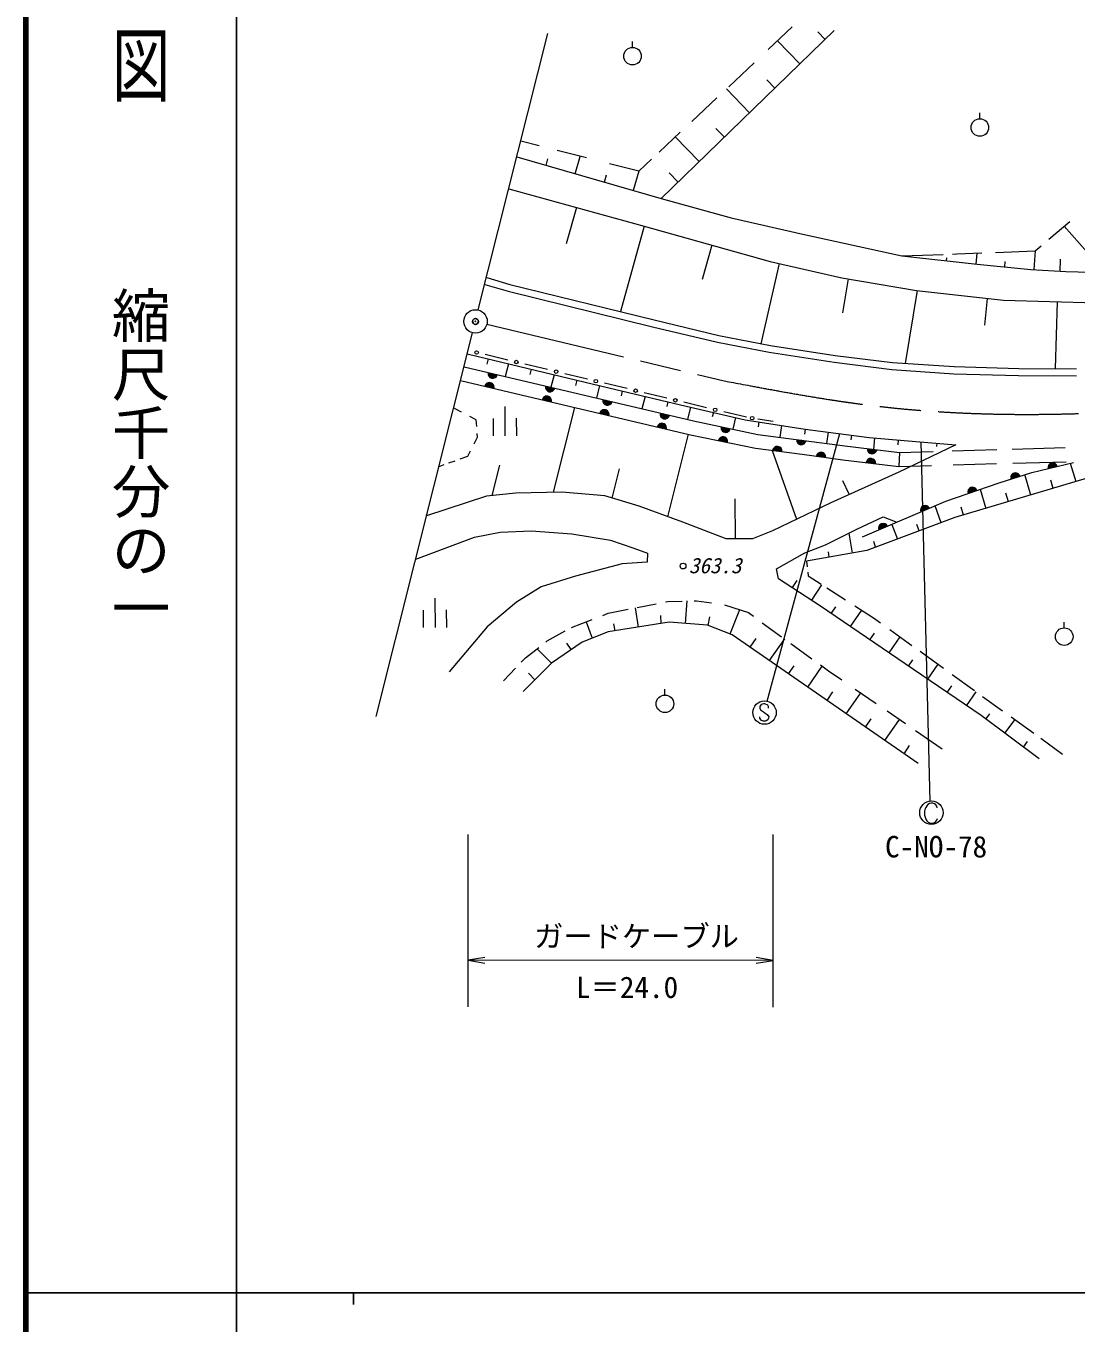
# Model space of a CAD drawing. Units: millimetres, scale not verified. Extents: x 40000 to 680000, y 20000 to 380000.
# Drawn here: x 40000 to 129746, y 202409 to 313249 of the extents above; entities that cross this region are included whole.
import ezdxf
from ezdxf.enums import TextEntityAlignment as Align

# ---------------------------------------------------------------- set-up
doc = ezdxf.new("R2010")
doc.units = ezdxf.units.MM
doc.header["$LTSCALE"] = 1000
doc.header["$PDMODE"] = 32
doc.header["$PDSIZE"] = 500
doc.linetypes.add('CHAIN', pattern=[18.5, 12, -1.5, 3.5, -1.5])
for name, color, linetype, lineweight in [('M-BGD', 7, 'Continuous', 13), ('M-BMK', 2, 'CHAIN', 13), ('M-BMK-SRVR', 3, 'Continuous', 13), ('M-STR-STR3', 7, 'Continuous', 13), ('M-STR-STRC', 7, 'Continuous', 13), ('M-TTL', 2, 'Continuous', 140), ('M-TTL-BAND', 7, 'Continuous', 25)]:
    doc.layers.add(name, color=color, linetype=linetype, lineweight=lineweight)
doc.layers.add('M-OTRS', color=6, linetype='Continuous')
doc.styles.add('@ＭＳ ゴシック', font='')
doc.styles.add('ＭＳ ゴシック', font='')
doc.styles.get('@ＭＳ ゴシック').set_extended_font_data('@MS Gothic')
doc.styles.get('ＭＳ ゴシック').set_extended_font_data('MS Gothic')

# ---------------------------------------------------------------- blocks, each defined once
blk = doc.blocks.new('open_arrow')
at = {"color": 0, "linetype": 'Continuous', "lineweight": -2}
blk.add_lwpolyline([(7.5, 1.25), (0, 0), (7.5, -1.25)], dxfattribs=at)

msp = doc.modelspace()

# ---------------------------------------------------------------- linework, layer by layer
at = {"layer": 'M-BGD'}
for p, q in [((94282, 298490), (109069, 312855)), ((105490, 313161), (103436, 311231)), ((108296, 312104), (107670, 312748)), ((91847, 311409), (91847, 311909)), ((106144, 310013), (104233, 311980)), ((102225, 310093), (100060, 308058)), ((103992, 307923), (103305, 308630)), ((99051, 307110), (96900, 305089)), ((101840, 305833), (99860, 307871)), ((121533, 305318), (121533, 305818)), ((95924, 304172), (94112, 302469)), ((95487, 303762), (97537, 301652)), ((99689, 303742), (98961, 304491)), ((83852, 303001), (82284, 303399)), ((87899, 301972), (85409, 302605)), ((81945, 302050), (94282, 298490)), ((84447, 301328), (84606, 301884)), ((86945, 300607), (87374, 302105)), ((93453, 301851), (92372, 300835)), ((89443, 299886), (89628, 300533)), ((92372, 300835), (89883, 301468)), ((92372, 300835), (91894, 299179)), ((95744, 299910), (94976, 300700)), ((81263, 299335), (92822, 296148)), ((94282, 298490), (100264, 296855)), ((87045, 297741), (86183, 294637)), ((92829, 296146), (90800, 288840)), ((92822, 296148), (103593, 293120)), ((100264, 296855), (106402, 295447)), ((127417, 295027), (129205, 296537)), ((128725, 296132), (130695, 293915)), ((106402, 295447), (114848, 293609)), ((98605, 294522), (97789, 291585)), ((119196, 293751), (119568, 293763)), ((119568, 293763), (121686, 293852)), ((121274, 293835), (121171, 292903)), ((122852, 293902), (126254, 294045)), ((126254, 294045), (126149, 292433)), ((126254, 294045), (126760, 294473)), ((102841, 286072), (104394, 292939)), ((103593, 293120), (109728, 291733)), ((114848, 293609), (118394, 293725)), ((114848, 293609), (121281, 292893)), ((118686, 293182), (118714, 293434)), ((121281, 292893), (125891, 292450)), ((123659, 292664), (123689, 293132)), ((128394, 292269), (128426, 293330)), ((79381, 291742), (81369, 291156)), ((109728, 291733), (116101, 290647)), ((110261, 291642), (109786, 288748)), ((125891, 292450), (128875, 292257)), ((128875, 292257), (132055, 292175)), ((79211, 291167), (81213, 290576)), ((81213, 290576), (93552, 287546)), ((81369, 291156), (93693, 288130)), ((116177, 290639), (115153, 284408)), ((116101, 290647), (123551, 289812)), ((122147, 289969), (121924, 287674)), ((123551, 289812), (131477, 289580)), ((127980, 283964), (128146, 289677)), ((93552, 287546), (99092, 286222)), ((93693, 288130), (99220, 286809)), ((99092, 286222), (103531, 285359)), ((99220, 286809), (103634, 285950)), ((77718, 285220), (84347, 283637)), ((81189, 284700), (79248, 285166)), ((103531, 285359), (109067, 284505)), ((103634, 285950), (109151, 285099)), ((109151, 285099), (114071, 284479)), ((77441, 284119), (97062, 279492)), ((79490, 284797), (79380, 284357)), ((81241, 284379), (80967, 283287)), ((84586, 283885), (82645, 284351)), ((83187, 283914), (83077, 283478)), ((109067, 284505), (114014, 283881)), ((114014, 283881), (119311, 283535)), ((114071, 284479), (119338, 284134)), ((119338, 284134), (124851, 283987)), ((124851, 283987), (129779, 283951)), ((77148, 282955), (96801, 278321)), ((84347, 283637), (90406, 282178)), ((85132, 283448), (84861, 282369)), ((87983, 283069), (86042, 283535)), ((87076, 282980), (86963, 282531)), ((91381, 282254), (89439, 282720)), ((119311, 283535), (124841, 283387)), ((124841, 283387), (129782, 283351)), ((89021, 282512), (88754, 281451)), ((90406, 282178), (96414, 280769)), ((90966, 282047), (90864, 281643)), ((92913, 281590), (92648, 280533)), ((94778, 281439), (92837, 281905)), ((77220, 280257), (76634, 280564)), ((80918, 280727), (80940, 278227)), ((85076, 273406), (86897, 280656)), ((94861, 281133), (94759, 280727)), ((98175, 280623), (96234, 281089)), ((96414, 280769), (101463, 279604)), ((96809, 280678), (96542, 279615)), ((78491, 279589), (77928, 279885)), ((78526, 279027), (78491, 279589)), ((79927, 279718), (79940, 278218)), ((81940, 278235), (81927, 279735)), ((97062, 279492), (102546, 278346)), ((98758, 280228), (98659, 279833)), ((101572, 279808), (99631, 280274)), ((100442, 278786), (100673, 279786)), ((101463, 279604), (106609, 278792)), ((103872, 279450), (102558, 279654)), ((102635, 279419), (102565, 278980)), ((78584, 278117), (78565, 278416)), ((94861, 271315), (96630, 278357)), ((96801, 278321), (102346, 277162)), ((102546, 278346), (106483, 277832)), ((104451, 278097), (104610, 279107)), ((106594, 278794), (106536, 278353)), ((106609, 278792), (112057, 278083)), ((108451, 277568), (108577, 278536)), ((110560, 278278), (110507, 277870)), ((78296, 277538), (78584, 278117)), ((102346, 277162), (106325, 276643)), ((106483, 277832), (109971, 277365)), ((109971, 277365), (114654, 276808)), ((112057, 278083), (116394, 277718)), ((112462, 277069), (112544, 278042)), ((114537, 277874), (114501, 277448)), ((119470, 277442), (114602, 275132)), ((116394, 277718), (119470, 277442)), ((117861, 277322), (117885, 277584)), ((124297, 277084), (128812, 277213)), ((76136, 275905), (76688, 276098)), ((77120, 276250), (77768, 276476)), ((77768, 276476), (77997, 276937)), ((103768, 276976), (105849, 271089)), ((106325, 276643), (109820, 276174)), ((109820, 276174), (114600, 275606)), ((114654, 276808), (114600, 275606)), ((114654, 276808), (117528, 276890)), ((119170, 276937), (122963, 277046)), ((124346, 275885), (128892, 276015)), ((75305, 275614), (75752, 275771)), ((79848, 273117), (80504, 275727)), ((90107, 272911), (90735, 275412)), ((114602, 275132), (108780, 272512)), ((114600, 275606), (117402, 275686)), ((119249, 275739), (122943, 275845)), ((123165, 274214), (125967, 275099)), ((125880, 273167), (125362, 274908)), ((125967, 275099), (129539, 275946)), ((129247, 275876), (129714, 274308)), ((110369, 273227), (109808, 274383)), ((118625, 272634), (123165, 274214)), ((130684, 274596), (119385, 271236)), ((127797, 273737), (127588, 274439)), ((79350, 273063), (74243, 271389)), ((81867, 273337), (79350, 273063)), ((85796, 273421), (81867, 273337)), ((89477, 273101), (85796, 273421)), ((92407, 272219), (89477, 273101)), ((100585, 272842), (100615, 269418)), ((121561, 273656), (122046, 272027)), ((123963, 272597), (123744, 273331)), ((96148, 270841), (92407, 272219)), ((108780, 272512), (103813, 270101)), ((111492, 269581), (118625, 272634)), ((118225, 270803), (117691, 272234)), ((120129, 271457), (119933, 272115)), ((99838, 269411), (96148, 270841)), ((111011, 270234), (113255, 271288)), ((119385, 271236), (111864, 268429)), ((113255, 271288), (114419, 270834)), ((114009, 270659), (114477, 269404)), ((116351, 270104), (116149, 270644)), ((73313, 267685), (78346, 269572)), ((78346, 269572), (80534, 269997)), ((80534, 269997), (83171, 270101)), ((83171, 270101), (86664, 269847)), ((86664, 269847), (89956, 269307)), ((102105, 269431), (99838, 269411)), ((103813, 270101), (102105, 269431)), ((108330, 268919), (111011, 270234)), ((110325, 269898), (110622, 268211)), ((89956, 269307), (91950, 268635)), ((91950, 268635), (93131, 268198)), ((106554, 268213), (108330, 268919)), ((111864, 268429), (106707, 267523)), ((108652, 267865), (108576, 268297)), ((112613, 268708), (112450, 269198)), ((90947, 267287), (86979, 266238)), ((93097, 267427), (90947, 267287)), ((93131, 268198), (93097, 267427)), ((104150, 266870), (106554, 268213)), ((106707, 267523), (106764, 267027)), ((86979, 266238), (84024, 265319)), ((104330, 266009), (104150, 266870)), ((106817, 266572), (106854, 266256)), ((106854, 266256), (107950, 265553)), ((84024, 265319), (81925, 264002)), ((107916, 263682), (104330, 266009)), ((105876, 265864), (105484, 265260)), ((107162, 264171), (108027, 265504)), ((108461, 265226), (110042, 264213)), ((74940, 264345), (74961, 261845)), ((81925, 264002), (79427, 261911)), ((92237, 263564), (93855, 263877)), ((94667, 264034), (94871, 264074)), ((94871, 264074), (96075, 264104)), ((96492, 264115), (96334, 262195)), ((97121, 264131), (97305, 264136)), ((97305, 264136), (98578, 263953)), ((73948, 263336), (73961, 261836)), ((75961, 261853), (75948, 263353)), ((89295, 262876), (89766, 263056)), ((89766, 263056), (91470, 263406)), ((92058, 263527), (92323, 261880)), ((94301, 262199), (94263, 262869)), ((98296, 262022), (98448, 262745)), ((99703, 263791), (101738, 263119)), ((100988, 263367), (100166, 261283)), ((101738, 263119), (102166, 262809)), ((115147, 258741), (107916, 263682)), ((109200, 263600), (108829, 263058)), ((110481, 261929), (111432, 263322)), ((110850, 263695), (112435, 262679)), ((79427, 261911), (76174, 258068)), ((86611, 261851), (88387, 262529)), ((87867, 262331), (88405, 260942)), ((94971, 262307), (89757, 261467)), ((90349, 261562), (90253, 262155)), ((98255, 262037), (94971, 262307)), ((100351, 261210), (98255, 262037)), ((102931, 262254), (104579, 261060)), ((112435, 262679), (113020, 262258)), ((113837, 261669), (115717, 260314)), ((128741, 261813), (128741, 262313)), ((84425, 260599), (84551, 260697)), ((84551, 260697), (86084, 261556)), ((87527, 260602), (84908, 258789)), ((86594, 259956), (86229, 260518)), ((89757, 261467), (87527, 260602)), ((116259, 250210), (100351, 261210)), ((101882, 260151), (102412, 260917)), ((104821, 260884), (103527, 259014)), ((105369, 260487), (107179, 259176)), ((112132, 260801), (112509, 261353)), ((113784, 259673), (114715, 261037)), ((82697, 259261), (83839, 260145)), ((83690, 260030), (84919, 258797)), ((116411, 259815), (118430, 258360)), ((80807, 257296), (81834, 258364)), ((82336, 258885), (82697, 259261)), ((84908, 258789), (82492, 256381)), ((105172, 257876), (105656, 258575)), ((106817, 256739), (108060, 258536)), ((107903, 258651), (108599, 258146)), ((121626, 254312), (115147, 258741)), ((115435, 258545), (115802, 259082)), ((117086, 257416), (117962, 258698)), ((83501, 257387), (82950, 257939)), ((108599, 258146), (109716, 257380)), ((119166, 257830), (121057, 256468)), ((94615, 256073), (94615, 256573)), ((108462, 255601), (108971, 256337)), ((110107, 254464), (111349, 256260)), ((110876, 256584), (112657, 255363)), ((118737, 256287), (119120, 256847)), ((120388, 255158), (121208, 256359)), ((121759, 255962), (123472, 254727)), ((111752, 253326), (112246, 254040)), ((113397, 252189), (114648, 253997)), ((113591, 254722), (115183, 253630)), ((126604, 250617), (121626, 254312)), ((122030, 254012), (122373, 254474)), ((124501, 253986), (123636, 252820)), ((124193, 254208), (126128, 252814)), ((116020, 253056), (118312, 251483)), ((115042, 251051), (115525, 251750)), ((125242, 251628), (125603, 252115)), ((126729, 252381), (128599, 251034))]:
    msp.add_line(p, q, dxfattribs=at)
for centre, radius in [((91842, 310663), 750), ((121527, 304573), 750), ((78520, 285341), 150), ((81917, 284526), 150), ((85314, 283710), 150), ((88711, 282895), 150), ((92109, 282079), 150), ((95506, 281264), 150), ((98903, 280448), 150), ((102065, 279731), 150), ((96160, 267096), 250), ((128736, 261067), 750), ((94610, 255327), 750)]:
    msp.add_circle(centre, radius, dxfattribs=at)
for centre, radius, start, end in [((79605, 282375), 400, 346.73308, 166.73308), ((79605, 282375), 400, 346.73308, 166.73308), ((79605, 282375), 350, 346.73308, 166.73308), ((79605, 282375), 300, 346.73308, 166.73308), ((79893, 283540), 400, 166.73308, 346.73308), ((79893, 283540), 400, 166.73308, 346.73308), ((79893, 283540), 350, 166.73308, 346.73308), ((79893, 283540), 300, 166.73308, 346.73308), ((79893, 283540), 250, 166.73308, 346.73308), ((79893, 283540), 200, 166.73308, 346.73308), ((79893, 283540), 150, 166.73308, 346.73308), ((79893, 283540), 100, 166.73308, 346.73308), ((79893, 283540), 50, 166.73308, 346.73308), ((79605, 282375), 250, 346.73308, 166.73308), ((79605, 282375), 200, 346.73308, 166.73308), ((79605, 282375), 150, 346.73308, 166.73308), ((79605, 282375), 100, 346.73308, 166.73308), ((79605, 282375), 50, 346.73308, 166.73308), ((84518, 281217), 400, 346.73308, 166.73308), ((84518, 281217), 400, 346.73308, 166.73308), ((84518, 281217), 350, 346.73308, 166.73308), ((84799, 282384), 400, 166.73308, 346.73308), ((84799, 282384), 400, 166.73308, 346.73308), ((84799, 282384), 350, 166.73308, 346.73308), ((84799, 282384), 300, 166.73308, 346.73308), ((84799, 282384), 250, 166.73308, 346.73308), ((84799, 282384), 200, 166.73308, 346.73308), ((84799, 282384), 150, 166.73308, 346.73308), ((84799, 282384), 100, 166.73308, 346.73308), ((84799, 282384), 50, 166.73308, 346.73308), ((84518, 281217), 300, 346.73308, 166.73308), ((84518, 281217), 250, 346.73308, 166.73308), ((84518, 281217), 200, 346.73308, 166.73308), ((84518, 281217), 150, 346.73308, 166.73308), ((84518, 281217), 100, 346.73308, 166.73308), ((84518, 281217), 50, 346.73308, 166.73308), ((89431, 280059), 400, 346.73308, 166.73308), ((89431, 280059), 400, 346.73308, 166.73308), ((89704, 281227), 400, 166.73308, 346.73308), ((89704, 281227), 400, 166.73308, 346.73308), ((89704, 281227), 350, 166.73308, 346.73308), ((89704, 281227), 300, 166.73308, 346.73308), ((89704, 281227), 250, 166.73308, 346.73308), ((89704, 281227), 200, 166.73308, 346.73308), ((89704, 281227), 150, 166.73308, 346.73308), ((89704, 281227), 100, 166.73308, 346.73308), ((89704, 281227), 50, 166.73308, 346.73308), ((89431, 280059), 350, 346.73308, 166.73308), ((89431, 280059), 300, 346.73308, 166.73308), ((89431, 280059), 250, 346.73308, 166.73308), ((89431, 280059), 200, 346.73308, 166.73308), ((89431, 280059), 150, 346.73308, 166.73308), ((89431, 280059), 100, 346.73308, 166.73308), ((89431, 280059), 50, 346.73308, 166.73308), ((94609, 280071), 400, 166.73308, 346.73308), ((94609, 280071), 400, 166.73308, 346.73308), ((94609, 280071), 350, 166.73308, 346.73308), ((94609, 280071), 300, 166.73308, 346.73308), ((94609, 280071), 250, 166.73308, 346.73308), ((94609, 280071), 200, 166.73308, 346.73308), ((94609, 280071), 150, 166.73308, 346.73308), ((94609, 280071), 100, 166.73308, 346.73308), ((94609, 280071), 50, 166.73308, 346.73308), ((94345, 278900), 400, 346.73308, 166.73308), ((94345, 278900), 400, 346.73308, 166.73308), ((94345, 278900), 350, 346.73308, 166.73308), ((94345, 278900), 300, 346.73308, 166.73308), ((94345, 278900), 250, 346.73308, 166.73308), ((94345, 278900), 200, 346.73308, 166.73308), ((94345, 278900), 150, 346.73308, 166.73308), ((94345, 278900), 100, 346.73308, 166.73308), ((94345, 278900), 50, 346.73308, 166.73308), ((99804, 278919), 400, 168.18889, 348.18889), ((99804, 278919), 400, 168.18889, 348.18889), ((99804, 278919), 350, 168.18889, 348.18889), ((99804, 278919), 300, 168.18889, 348.18889), ((99804, 278919), 250, 168.18889, 348.18889), ((99804, 278919), 200, 168.18889, 348.18889), ((99804, 278919), 150, 168.18889, 348.18889), ((99804, 278919), 100, 168.18889, 348.18889), ((99804, 278919), 50, 168.18889, 348.18889), ((99573, 277741), 400, 348.18889, 168.18889), ((99573, 277741), 400, 348.18889, 168.18889), ((99573, 277741), 350, 348.18889, 168.18889), ((99573, 277741), 300, 348.18889, 168.18889), ((99573, 277741), 250, 348.18889, 168.18889), ((99573, 277741), 200, 348.18889, 168.18889), ((99573, 277741), 150, 348.18889, 168.18889), ((99573, 277741), 100, 348.18889, 168.18889), ((99573, 277741), 50, 348.18889, 168.18889), ((104214, 276915), 400, 352.47496, 172.47496), ((104214, 276915), 400, 352.47496, 172.47496), ((104214, 276915), 350, 352.47496, 172.47496), ((104214, 276915), 300, 352.47496, 172.47496), ((104214, 276915), 250, 352.47496, 172.47496), ((104214, 276915), 200, 352.47496, 172.47496), ((106258, 277855), 400, 172.4745, 352.4745), ((106258, 277855), 400, 172.4745, 352.4745), ((106258, 277855), 350, 172.4745, 352.4745), ((106258, 277855), 300, 172.4745, 352.4745), ((106258, 277855), 250, 172.4745, 352.4745), ((106258, 277855), 200, 172.4745, 352.4745), ((106258, 277855), 150, 172.4745, 352.4745), ((106258, 277855), 100, 172.4745, 352.4745), ((106258, 277855), 50, 172.4745, 352.4745), ((112312, 277086), 400, 173.2219, 353.2219), ((112312, 277086), 400, 173.2219, 353.2219), ((112312, 277086), 350, 173.2219, 353.2219), ((112312, 277086), 300, 173.2219, 353.2219), ((112312, 277086), 250, 173.2219, 353.2219), ((112312, 277086), 200, 173.2219, 353.2219), ((112312, 277086), 150, 173.2219, 353.2219), ((104214, 276915), 150, 352.47496, 172.47496), ((104214, 276915), 100, 352.47496, 172.47496), ((104214, 276915), 50, 352.47496, 172.47496), ((107951, 276421), 400, 352.47496, 172.47496), ((107951, 276421), 400, 352.47496, 172.47496), ((107951, 276421), 350, 352.47496, 172.47496), ((107951, 276421), 300, 352.47496, 172.47496), ((107951, 276421), 250, 352.47496, 172.47496), ((107951, 276421), 200, 352.47496, 172.47496), ((107951, 276421), 150, 352.47496, 172.47496), ((107951, 276421), 100, 352.47496, 172.47496), ((107951, 276421), 50, 352.47496, 172.47496), ((112210, 275890), 400, 353.2219, 173.2219), ((112210, 275890), 400, 353.2219, 173.2219), ((112210, 275890), 350, 353.2219, 173.2219), ((112210, 275890), 300, 353.2219, 173.2219), ((112210, 275890), 250, 353.2219, 173.2219), ((112210, 275890), 200, 353.2219, 173.2219), ((112210, 275890), 150, 353.2219, 173.2219), ((112312, 277086), 100, 173.2219, 353.2219), ((112210, 275890), 100, 353.2219, 173.2219), ((112210, 275890), 50, 353.2219, 173.2219), ((124566, 274656), 400, 17.53467, 197.53467), ((124566, 274656), 400, 17.53467, 197.53467), ((124566, 274656), 350, 17.53467, 197.53467), ((124566, 274656), 300, 17.53467, 197.53467), ((124566, 274656), 250, 17.53467, 197.53467), ((127753, 275522), 400, 13.33251, 193.33251), ((127753, 275522), 400, 13.33251, 193.33251), ((127753, 275522), 350, 13.33251, 193.33251), ((127753, 275522), 300, 13.33251, 193.33251), ((127753, 275522), 250, 13.33251, 193.33251), ((127753, 275522), 200, 13.33251, 193.33251), ((127753, 275522), 150, 13.33251, 193.33251), ((127753, 275522), 100, 13.33251, 193.33251), ((127753, 275522), 50, 13.33251, 193.33251), ((120895, 273424), 400, 19.18802, 199.18802), ((120895, 273424), 400, 19.18802, 199.18802), ((124566, 274656), 200, 17.53467, 197.53467), ((124566, 274656), 150, 17.53467, 197.53467), ((124566, 274656), 100, 17.53467, 197.53467), ((124566, 274656), 50, 17.53467, 197.53467), ((120895, 273424), 350, 19.18802, 199.18802), ((120895, 273424), 300, 19.18802, 199.18802), ((120895, 273424), 250, 19.18802, 199.18802), ((120895, 273424), 200, 19.18802, 199.18802), ((120895, 273424), 150, 19.18802, 199.18802), ((120895, 273424), 100, 19.18802, 199.18802), ((120895, 273424), 50, 19.18802, 199.18802), ((116842, 271871), 400, 23.16825, 203.16825), ((116842, 271871), 400, 23.16825, 203.16825), ((116842, 271871), 350, 23.16825, 203.16825), ((116842, 271871), 300, 23.16825, 203.16825), ((116842, 271871), 250, 23.16825, 203.16825), ((116842, 271871), 200, 23.16825, 203.16825), ((116842, 271871), 150, 23.16825, 203.16825), ((116842, 271871), 100, 23.16825, 203.16825), ((116842, 271871), 50, 23.16825, 203.16825), ((113275, 270344), 400, 23.16825, 203.16825), ((113275, 270344), 400, 23.16825, 203.16825), ((113275, 270344), 350, 23.16825, 203.16825), ((113275, 270344), 300, 23.16825, 203.16825), ((113275, 270344), 250, 23.16825, 203.16825), ((113275, 270344), 200, 23.16825, 203.16825), ((113275, 270344), 150, 23.16825, 203.16825), ((113275, 270344), 100, 23.16825, 203.16825), ((113275, 270344), 50, 23.16825, 203.16825)]:
    msp.add_arc(centre, radius, start, end, dxfattribs=at)
at = {"layer": 'M-BMK'}
msp.add_line((79394, 287757), (99667, 282927), dxfattribs=at)
msp.add_open_spline([(99667, 282927), (103972, 282108), (108277, 281290), (112623, 280775), (116248, 280346), (119901, 280129), (123553, 280072), (127301, 280013), (131049, 280124), (134788, 280354), (138757, 280599), (142717, 280979), (146676, 281359)], degree=3, knots=[0, 0, 0, 0, 1, 1, 1, 2, 2, 2, 3, 3, 3, 4, 4, 4, 4], dxfattribs=at)
at = {"layer": 'M-BMK-SRVR'}
for p, q in [((78662, 288979), (84593, 312590)), ((69934, 254232), (78172, 287031))]:
    msp.add_line(p, q, dxfattribs=at)
msp.add_circle((78424, 288002), 1000, dxfattribs=at)
at = {"layer": 'M-OTRS'}
msp.add_point((78418, 287996), dxfattribs=at)
at = {"layer": 'M-STR-STR3'}
for p, q in [((77780, 229418), (77785, 244159)), ((103855, 229409), (103860, 244150)), ((103856, 233401), (77781, 233410))]:
    msp.add_line(p, q, dxfattribs=at)
at = {"layer": 'M-STR-STRC'}
for p, q in [((103343, 255549), (109548, 278409)), ((117266, 247014), (116521, 277706)), ((102834, 255267), (102712, 255082)), ((102712, 255082), (102716, 254950)), ((102716, 254950), (102780, 254822)), ((103026, 255335), (102834, 255267)), ((103147, 255333), (103026, 255335)), ((103398, 255217), (103147, 255333)), ((103463, 255086), (103398, 255217)), ((103464, 254957), (103463, 255086)), ((102723, 254102), (102720, 254224)), ((102764, 254000), (102723, 254102)), ((102849, 253890), (102764, 254000)), ((102780, 254822), (103037, 254642)), ((103036, 253831), (102849, 253890)), ((103171, 253832), (103036, 253831)), ((103037, 254642), (103167, 254512)), ((103167, 254512), (103347, 254398)), ((103270, 253862), (103171, 253832)), ((103412, 253956), (103270, 253862)), ((103347, 254398), (103476, 254198)), ((103471, 254088), (103412, 253956)), ((103476, 254198), (103471, 254088))]:
    msp.add_line(p, q, dxfattribs=at)
for centre in [(103124, 254573), (117387, 246022)]:
    msp.add_circle(centre, 1000, dxfattribs=at)
for centre, radius, start, end in [((117938, 245976), 1151, 146.11661, 214.87735), ((117393, 246334), 499, 10.58789, 145.34828), ((117399, 245609), 499, 215.64568, 350.40576)]:
    msp.add_arc(centre, radius, start, end, dxfattribs=at)
at = {"layer": 'M-TTL'}
msp.add_line((40000, 380000), (40000, 20000), dxfattribs=at)
at = {"layer": 'M-TTL-BAND'}
for p, q in [((58000, 370000), (58000, 20000)), ((40000, 205000), (579000, 205000)), ((68000, 205000), (68000, 204000))]:
    msp.add_line(p, q, dxfattribs=at)

# ---------------------------------------------------------------- block references
at = {"layer": 'M-STR-STR3', "xscale": 193, "yscale": 193}
msp.add_blockref('open_arrow', (77781, 233410), dxfattribs=at)
at = {"layer": 'M-STR-STR3', "xscale": 193, "yscale": 193, "rotation": 180}
msp.add_blockref('open_arrow', (103856, 233401), dxfattribs=at)

# ---------------------------------------------------------------- texts
at = {"layer": 'M-BGD', "style": 'ＭＳ ゴシック', "oblique": 15}
msp.add_text('363.3', height=1320, rotation=359.98, dxfattribs=at).set_placement((96649, 266081), align=Align.BOTTOM_LEFT)
at = {"layer": 'M-STR-STR3', "style": 'ＭＳ ゴシック'}
for s, p in [('ガードケーブル', (83431, 234001)), ('L＝24.0', (87006, 229639))]:
    msp.add_text(s, height=1833, rotation=359.98, dxfattribs=at).set_placement(p, align=Align.BOTTOM_LEFT)
at = {"layer": 'M-STR-STRC', "style": 'ＭＳ ゴシック'}
msp.add_text('C-NO-78', height=1833, rotation=359.98, dxfattribs=at).set_placement((113419, 241651), align=Align.BOTTOM_LEFT)
at = {"layer": 'M-TTL-BAND', "style": '@ＭＳ ゴシック', "width": 1.4}
msp.add_text('平  面  図', height=3666, rotation=270, dxfattribs=at).set_placement((49777, 306475), align=Align.MIDDLE_RIGHT)
at = {"layer": 'M-TTL-BAND', "style": '@ＭＳ ゴシック'}
msp.add_text('縮尺千分の一', height=3666, rotation=270, dxfattribs=at).set_placement((49777, 261030), align=Align.MIDDLE_RIGHT)

doc.saveas('drawing.dxf')
